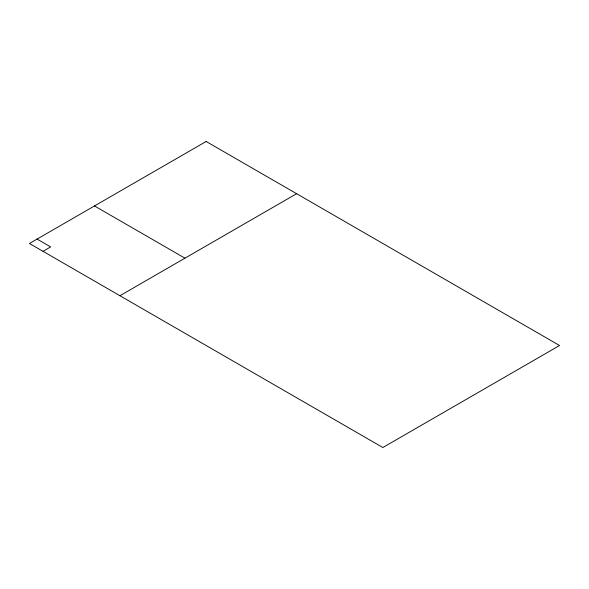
<?xml version="1.0" encoding="UTF-8"?>
<svg xmlns="http://www.w3.org/2000/svg" width="589" height="589" viewBox="0 0 589 589"><rect width="100%" height="100%" fill="white"/><g stroke="black" fill="none" stroke-linecap="round" stroke-linejoin="round"><path stroke-width="0.88" d="M43.019 251.326L50.654 246.916L37.085 239.082M119.92 295.722L296.62 193.707M94.476 205.951L184.946 258.181M206.15 141.478L29.45 243.493L382.85 447.522L559.55 345.507L206.15 141.478"/></g></svg>
